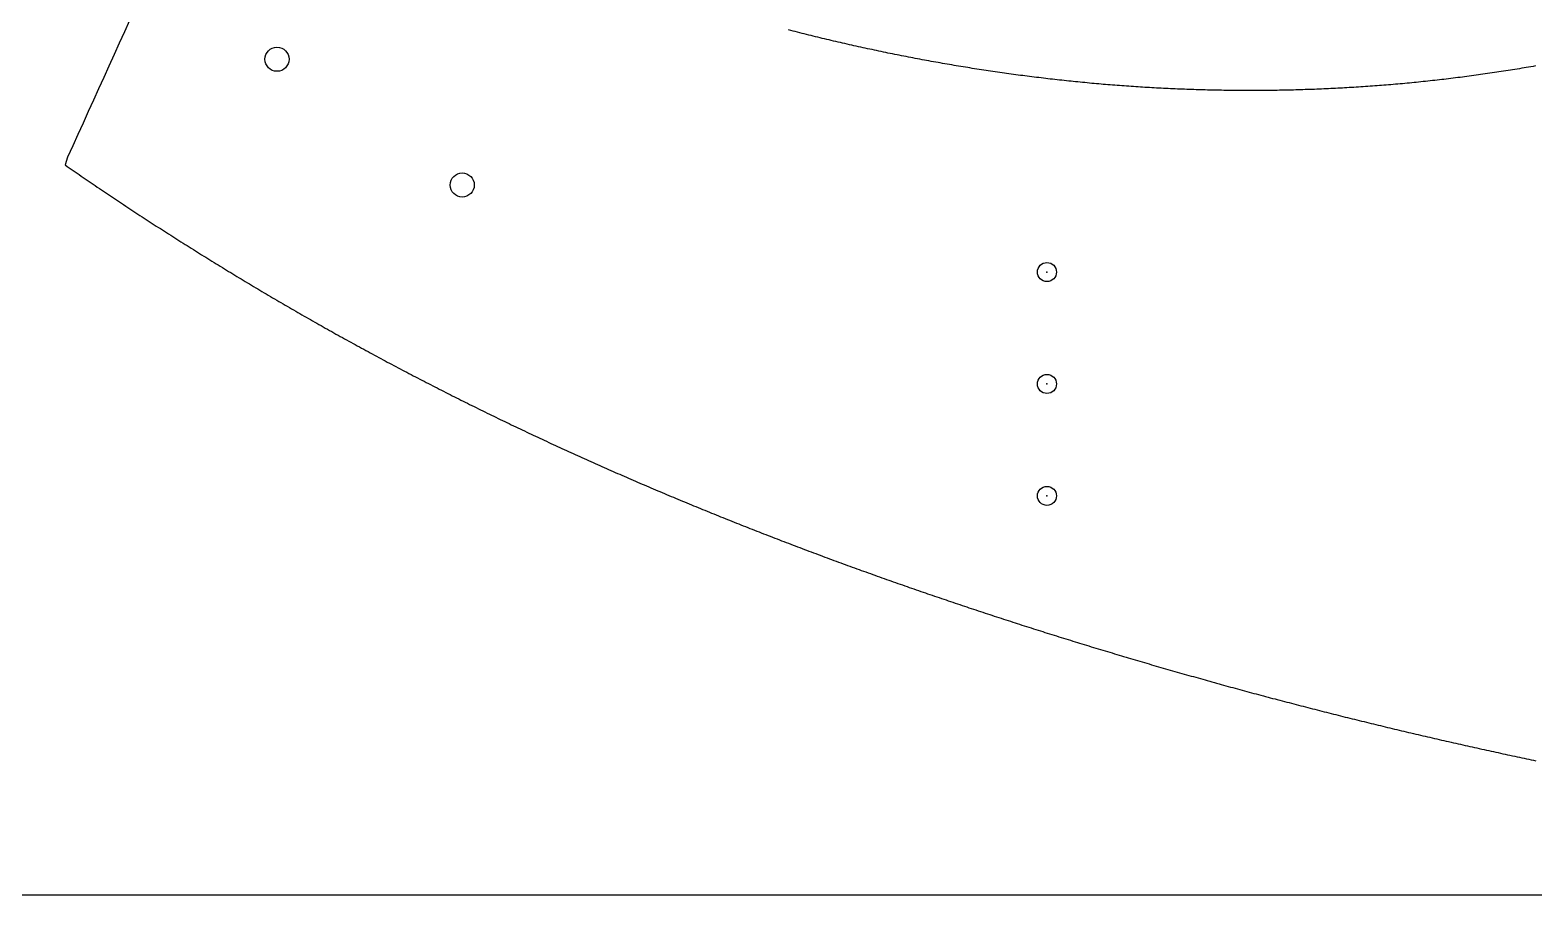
# Model space of a CAD drawing. Extents: x 65 to 369, y 520 to 566.
# Drawn here: x 204.83 to 245.13, y 519.79 to 542.97 of the extents above; entities that cross this region are included whole.
import ezdxf

# ---------------------------------------------------------------- set-up
doc = ezdxf.new("R2010")
doc.units = 0
doc.header["$PDMODE"] = 32
doc.header["$PDSIZE"] = 0.51
doc.layers.get('0').update_dxf_attribs({"linetype": 'CONTINUOUS'})
for name, color, linetype in [('CUT_SHEET', 1, 'CONTINUOUS'), ('DRILLING', 3, 'CONTINUOUS'), ('ENGRAVE', 4, 'CONTINUOUS')]:
    doc.layers.add(name, color=color, linetype=linetype)

# ---------------------------------------------------------------- blocks, each defined once
blk = doc.blocks.new('*U780')
at = {"layer": 'ENGRAVE'}
blk.add_point((0, 0), dxfattribs=at)
blk = doc.blocks.new('*U781')
at = {"layer": 'ENGRAVE', "color": 0, "linetype": 'BYBLOCK'}
for p in [(0, 0), (3, 0), (6, 0)]:
    blk.add_blockref('*U780', p, dxfattribs=at)

msp = doc.modelspace()

# ---------------------------------------------------------------- linework, layer by layer
for points in [[(207.495, 543.227, 0), (207.356, 542.921, 0), (207.218, 542.615, 0), (207.08, 542.309, 0), (206.942, 542.003, 0), (206.803, 541.698, 0), (206.665, 541.392, 0), (206.527, 541.086, 0), (206.389, 540.78, 0), (206.25, 540.475, 0), (206.112, 540.169, 0), (205.974, 539.863, 0), (205.836, 539.557, 0), (205.769, 539.351, 0), (205.822, 539.314, 0), (205.876, 539.277, 0), (205.93, 539.239, 0), (205.984, 539.202, 0), (206.038, 539.165, 0), (206.091, 539.128, 0), (206.145, 539.091, 0), (206.199, 539.054, 0), (206.253, 539.017, 0), (206.307, 538.98, 0), (206.361, 538.944, 0), (206.415, 538.907, 0), (206.469, 538.87, 0), (206.523, 538.833, 0), (206.577, 538.797, 0), (206.631, 538.76, 0), (206.686, 538.723, 0), (206.74, 538.687, 0), (206.794, 538.65, 0), (206.848, 538.614, 0), (206.902, 538.577, 0), (206.957, 538.541, 0), (207.011, 538.505, 0), (207.065, 538.468, 0), (207.12, 538.432, 0), (207.174, 538.396, 0), (207.228, 538.36, 0), (207.283, 538.323, 0), (207.337, 538.287, 0), (207.392, 538.251, 0), (207.446, 538.215, 0), (207.501, 538.179, 0), (207.555, 538.143, 0), (207.61, 538.107, 0), (207.665, 538.071, 0), (207.719, 538.036, 0), (207.774, 538, 0), (207.829, 537.964, 0), (207.883, 537.928, 0), (207.938, 537.893, 0), (207.993, 537.857, 0), (208.048, 537.821, 0), (208.102, 537.786, 0), (208.157, 537.75, 0), (208.212, 537.715, 0), (208.267, 537.679, 0), (208.322, 537.644, 0), (208.377, 537.609, 0), (208.432, 537.573, 0), (208.487, 537.538, 0), (208.542, 537.503, 0), (208.597, 537.468, 0), (208.652, 537.433, 0), (208.707, 537.397, 0), (208.762, 537.362, 0), (208.817, 537.327, 0), (208.873, 537.292, 0), (208.928, 537.257, 0), (208.983, 537.222, 0), (209.038, 537.188, 0), (209.094, 537.153, 0), (209.149, 537.118, 0), (209.204, 537.083, 0), (209.26, 537.049, 0), (209.315, 537.014, 0), (209.37, 536.979, 0), (209.426, 536.945, 0), (209.481, 536.91, 0), (209.537, 536.876, 0), (209.592, 536.841, 0), (209.648, 536.807, 0), (209.703, 536.773, 0), (209.759, 536.738, 0), (209.815, 536.704, 0), (209.87, 536.67, 0), (209.926, 536.636, 0), (209.982, 536.601, 0), (210.037, 536.567, 0), (210.093, 536.533, 0), (210.149, 536.499, 0), (210.205, 536.465, 0), (210.26, 536.431, 0), (210.316, 536.397, 0), (210.372, 536.363, 0), (210.428, 536.33, 0), (210.484, 536.296, 0), (210.54, 536.262, 0), (210.596, 536.228, 0), (210.652, 536.195, 0), (210.708, 536.161, 0), (210.764, 536.128, 0), (210.82, 536.094, 0), (210.876, 536.061, 0), (210.932, 536.027, 0), (210.988, 535.994, 0), (211.044, 535.96, 0), (211.101, 535.927, 0), (211.157, 535.894, 0), (211.213, 535.861, 0), (211.269, 535.828, 0), (211.326, 535.794, 0), (211.382, 535.761, 0), (211.438, 535.728, 0), (211.495, 535.695, 0), (211.551, 535.662, 0), (211.607, 535.629, 0), (211.664, 535.596, 0), (211.72, 535.564, 0), (211.777, 535.531, 0), (211.833, 535.498, 0), (211.89, 535.465, 0), (211.947, 535.433, 0), (212.003, 535.4, 0), (212.06, 535.367, 0), (212.116, 535.335, 0), (212.173, 535.302, 0), (212.23, 535.27, 0), (212.286, 535.238, 0), (212.343, 535.205, 0), (212.4, 535.173, 0), (212.457, 535.141, 0), (212.514, 535.108, 0), (212.57, 535.076, 0), (212.627, 535.044, 0), (212.684, 535.012, 0), (212.741, 534.98, 0), (212.798, 534.948, 0), (212.855, 534.916, 0), (212.912, 534.884, 0), (212.969, 534.852, 0), (213.026, 534.82, 0), (213.083, 534.788, 0), (213.14, 534.757, 0), (213.197, 534.725, 0), (213.254, 534.693, 0), (213.312, 534.662, 0), (213.369, 534.63, 0), (213.426, 534.599, 0), (213.483, 534.567, 0), (213.541, 534.536, 0), (213.598, 534.504, 0), (213.655, 534.473, 0), (213.712, 534.442, 0), (213.77, 534.41, 0), (213.827, 534.379, 0), (213.885, 534.348, 0), (213.942, 534.317, 0), (214, 534.286, 0), (214.057, 534.255, 0), (214.115, 534.224, 0), (214.172, 534.193, 0), (214.23, 534.162, 0), (214.287, 534.131, 0), (214.345, 534.1, 0), (214.402, 534.069, 0), (214.46, 534.038, 0), (214.518, 534.008, 0), (214.576, 533.977, 0), (214.633, 533.947, 0), (214.691, 533.916, 0), (214.749, 533.885, 0), (214.807, 533.855, 0), (214.864, 533.825, 0), (214.922, 533.794, 0), (214.98, 533.764, 0), (215.038, 533.734, 0), (215.096, 533.703, 0), (215.154, 533.673, 0), (215.212, 533.643, 0), (215.27, 533.613, 0), (215.328, 533.583, 0), (215.386, 533.553, 0), (215.444, 533.523, 0), (215.502, 533.493, 0), (215.56, 533.463, 0), (215.618, 533.433, 0), (215.676, 533.403, 0), (215.735, 533.374, 0), (215.793, 533.344, 0), (215.851, 533.314, 0), (215.909, 533.285, 0), (215.967, 533.255, 0), (216.026, 533.226, 0), (216.084, 533.196, 0), (216.142, 533.167, 0), (216.201, 533.137, 0), (216.259, 533.108, 0), (216.317, 533.079, 0), (216.376, 533.049, 0), (216.434, 533.02, 0), (216.493, 532.991, 0), (216.551, 532.962, 0), (216.609, 532.933, 0), (216.668, 532.904, 0), (216.726, 532.875, 0), (216.785, 532.846, 0), (216.844, 532.817, 0), (216.902, 532.788, 0), (216.961, 532.759, 0), (217.019, 532.731, 0), (217.078, 532.702, 0), (217.137, 532.673, 0), (217.195, 532.645, 0), (217.254, 532.616, 0), (217.313, 532.588, 0), (217.371, 532.559, 0), (217.43, 532.531, 0), (217.489, 532.502, 0), (217.548, 532.474, 0), (217.607, 532.446, 0), (217.665, 532.417, 0), (217.724, 532.389, 0), (217.783, 532.361, 0), (217.842, 532.333, 0), (217.901, 532.305, 0), (217.96, 532.277, 0), (218.019, 532.249, 0), (218.078, 532.221, 0), (218.137, 532.193, 0), (218.196, 532.165, 0), (218.255, 532.137, 0), (218.314, 532.109, 0), (218.373, 532.082, 0), (218.432, 532.054, 0), (218.491, 532.026, 0), (218.55, 531.999, 0), (218.609, 531.971, 0), (218.668, 531.944, 0), (218.728, 531.916, 0), (218.787, 531.889, 0), (218.846, 531.861, 0), (218.905, 531.834, 0), (218.964, 531.807, 0), (219.024, 531.779, 0), (219.083, 531.752, 0), (219.142, 531.725, 0), (219.202, 531.698, 0), (219.261, 531.671, 0), (219.32, 531.644, 0), (219.38, 531.616, 0), (219.439, 531.59, 0), (219.498, 531.563, 0), (219.558, 531.536, 0), (219.617, 531.509, 0), (219.677, 531.482, 0), (219.736, 531.455, 0), (219.796, 531.429, 0), (219.855, 531.402, 0), (219.915, 531.375, 0), (219.974, 531.349, 0), (220.034, 531.322, 0), (220.093, 531.296, 0), (220.153, 531.269, 0), (220.213, 531.243, 0), (220.272, 531.216, 0), (220.332, 531.19, 0), (220.392, 531.164, 0), (220.451, 531.137, 0), (220.511, 531.111, 0), (220.571, 531.085, 0), (220.63, 531.059, 0), (220.69, 531.033, 0), (220.75, 531.007, 0), (220.81, 530.981, 0), (220.869, 530.955, 0), (220.929, 530.929, 0), (220.989, 530.903, 0), (221.049, 530.877, 0), (221.109, 530.851, 0), (221.169, 530.825, 0), (221.228, 530.799, 0), (221.288, 530.774, 0), (221.348, 530.748, 0), (221.408, 530.722, 0), (221.468, 530.697, 0), (221.528, 530.671, 0), (221.588, 530.646, 0), (221.648, 530.62, 0), (221.708, 530.595, 0), (221.768, 530.57, 0), (221.828, 530.544, 0), (221.888, 530.519, 0), (221.948, 530.494, 0), (222.008, 530.468, 0), (222.069, 530.443, 0), (222.129, 530.418, 0), (222.189, 530.393, 0), (222.249, 530.368, 0), (222.309, 530.343, 0), (222.369, 530.318, 0), (222.429, 530.293, 0), (222.49, 530.268, 0), (222.55, 530.243, 0), (222.61, 530.218, 0), (222.67, 530.194, 0), (222.731, 530.169, 0), (222.791, 530.144, 0), (222.851, 530.119, 0), (222.911, 530.095, 0), (222.972, 530.07, 0), (223.032, 530.046, 0), (223.093, 530.021, 0), (223.153, 529.997, 0), (223.213, 529.972, 0), (223.274, 529.948, 0), (223.334, 529.923, 0), (223.394, 529.899, 0), (223.455, 529.875, 0), (223.515, 529.851, 0), (223.576, 529.826, 0), (223.636, 529.802, 0), (223.697, 529.778, 0), (223.757, 529.754, 0), (223.818, 529.73, 0), (223.878, 529.706, 0), (223.939, 529.682, 0), (223.999, 529.658, 0), (224.06, 529.634, 0), (224.121, 529.61, 0), (224.181, 529.586, 0), (224.242, 529.563, 0), (224.302, 529.539, 0), (224.363, 529.515, 0), (224.424, 529.491, 0), (224.484, 529.468, 0), (224.545, 529.444, 0), (224.606, 529.421, 0), (224.666, 529.397, 0), (224.727, 529.373, 0), (224.788, 529.35, 0), (224.849, 529.327, 0), (224.909, 529.303, 0), (224.97, 529.28, 0), (225.031, 529.257, 0), (225.092, 529.233, 0), (225.152, 529.21, 0), (225.213, 529.187, 0), (225.274, 529.164, 0), (225.335, 529.14, 0), (225.396, 529.117, 0), (225.457, 529.094, 0), (225.517, 529.071, 0), (225.578, 529.048, 0), (225.639, 529.025, 0), (225.7, 529.002, 0), (225.761, 528.98, 0), (225.822, 528.957, 0), (225.883, 528.934, 0), (225.944, 528.911, 0), (226.005, 528.888, 0), (226.066, 528.866, 0), (226.127, 528.843, 0), (226.188, 528.82, 0), (226.249, 528.798, 0), (226.31, 528.775, 0), (226.371, 528.753, 0), (226.432, 528.73, 0), (226.493, 528.708, 0), (226.554, 528.685, 0), (226.615, 528.663, 0), (226.676, 528.641, 0), (226.737, 528.618, 0), (226.798, 528.596, 0), (226.86, 528.574, 0), (226.921, 528.551, 0), (226.982, 528.529, 0), (227.043, 528.507, 0), (227.104, 528.485, 0), (227.165, 528.463, 0), (227.227, 528.441, 0), (227.288, 528.419, 0), (227.349, 528.397, 0), (227.41, 528.375, 0), (227.471, 528.353, 0), (227.533, 528.331, 0), (227.594, 528.309, 0), (227.655, 528.288, 0), (227.716, 528.266, 0), (227.778, 528.244, 0), (227.839, 528.222, 0), (227.9, 528.201, 0), (227.962, 528.179, 0), (228.023, 528.158, 0), (228.084, 528.136, 0), (228.146, 528.114, 0), (228.207, 528.093, 0), (228.268, 528.071, 0), (228.33, 528.05, 0), (228.391, 528.029, 0), (228.452, 528.007, 0), (228.514, 527.986, 0), (228.575, 527.965, 0), (228.637, 527.943, 0), (228.698, 527.922, 0), (228.759, 527.901, 0), (228.821, 527.88, 0), (228.882, 527.859, 0), (228.944, 527.838, 0), (229.005, 527.817, 0), (229.067, 527.796, 0), (229.128, 527.775, 0), (229.19, 527.754, 0), (229.251, 527.733, 0), (229.313, 527.712, 0), (229.374, 527.691, 0), (229.436, 527.67, 0), (229.497, 527.649, 0), (229.559, 527.628, 0), (229.62, 527.608, 0), (229.682, 527.587, 0), (229.744, 527.566, 0), (229.805, 527.546, 0), (229.867, 527.525, 0), (229.928, 527.505, 0), (229.99, 527.484, 0), (230.052, 527.463, 0), (230.113, 527.443, 0), (230.175, 527.423, 0), (230.236, 527.402, 0), (230.298, 527.382, 0), (230.36, 527.361, 0), (230.421, 527.341, 0), (230.483, 527.321, 0), (230.545, 527.3, 0), (230.606, 527.28, 0), (230.668, 527.26, 0), (230.73, 527.24, 0), (230.791, 527.22, 0), (230.853, 527.2, 0), (230.915, 527.18, 0), (230.977, 527.16, 0), (231.038, 527.14, 0), (231.1, 527.12, 0), (231.162, 527.1, 0), (231.224, 527.08, 0), (231.285, 527.06, 0), (231.347, 527.04, 0), (231.409, 527.02, 0), (231.471, 527, 0), (231.533, 526.98, 0), (231.594, 526.961, 0), (231.656, 526.941, 0), (231.718, 526.921, 0), (231.78, 526.902, 0), (231.842, 526.882, 0), (231.904, 526.862, 0), (231.965, 526.843, 0), (232.027, 526.823, 0), (232.089, 526.804, 0), (232.151, 526.784, 0), (232.213, 526.765, 0), (232.275, 526.746, 0), (232.337, 526.726, 0), (232.399, 526.707, 0), (232.461, 526.687, 0), (232.522, 526.668, 0), (232.584, 526.649, 0), (232.646, 526.63, 0), (232.708, 526.61, 0), (232.77, 526.591, 0), (232.832, 526.572, 0), (232.894, 526.553, 0), (232.956, 526.534, 0), (233.018, 526.515, 0), (233.08, 526.496, 0), (233.142, 526.477, 0), (233.204, 526.458, 0), (233.266, 526.439, 0), (233.328, 526.42, 0), (233.39, 526.401, 0), (233.452, 526.382, 0), (233.514, 526.364, 0), (233.576, 526.345, 0), (233.639, 526.326, 0), (233.701, 526.307, 0), (233.763, 526.289, 0), (233.825, 526.27, 0), (233.887, 526.251, 0), (233.949, 526.233, 0), (234.011, 526.214, 0), (234.073, 526.196, 0), (234.135, 526.177, 0), (234.198, 526.159, 0), (234.26, 526.14, 0), (234.322, 526.122, 0), (234.384, 526.103, 0), (234.446, 526.085, 0), (234.508, 526.067, 0), (234.571, 526.048, 0), (234.633, 526.03, 0), (234.695, 526.012, 0), (234.757, 525.994, 0), (234.819, 525.975, 0), (234.882, 525.957, 0), (234.944, 525.939, 0), (235.006, 525.921, 0), (235.068, 525.903, 0), (235.131, 525.885, 0), (235.193, 525.867, 0), (235.255, 525.849, 0), (235.317, 525.831, 0), (235.38, 525.813, 0), (235.442, 525.795, 0), (235.504, 525.777, 0), (235.567, 525.76, 0), (235.629, 525.742, 0), (235.691, 525.724, 0), (235.754, 525.706, 0), (235.816, 525.689, 0), (235.878, 525.671, 0), (235.941, 525.653, 0), (236.003, 525.636, 0), (236.065, 525.618, 0), (236.128, 525.6, 0), (236.19, 525.583, 0), (236.253, 525.565, 0), (236.315, 525.548, 0), (236.377, 525.531, 0), (236.44, 525.513, 0), (236.502, 525.496, 0), (236.565, 525.478, 0), (236.627, 525.461, 0), (236.69, 525.444, 0), (236.752, 525.427, 0), (236.814, 525.409, 0), (236.877, 525.392, 0), (236.939, 525.375, 0), (237.002, 525.358, 0), (237.064, 525.341, 0), (237.127, 525.324, 0), (237.189, 525.307, 0), (237.252, 525.29, 0), (237.314, 525.273, 0), (237.377, 525.256, 0), (237.44, 525.239, 0), (237.502, 525.222, 0), (237.565, 525.205, 0), (237.627, 525.188, 0), (237.69, 525.171, 0), (237.752, 525.154, 0), (237.815, 525.138, 0), (237.878, 525.121, 0), (237.94, 525.104, 0), (238.003, 525.088, 0), (238.065, 525.071, 0), (238.128, 525.054, 0), (238.191, 525.038, 0), (238.253, 525.021, 0), (238.316, 525.005, 0), (238.379, 524.988, 0), (238.441, 524.972, 0), (238.504, 524.955, 0), (238.567, 524.939, 0), (238.629, 524.923, 0), (238.692, 524.906, 0), (238.755, 524.89, 0), (238.817, 524.874, 0), (238.88, 524.857, 0), (238.943, 524.841, 0), (239.005, 524.825, 0), (239.068, 524.809, 0), (239.131, 524.793, 0), (239.194, 524.777, 0), (239.256, 524.761, 0), (239.319, 524.745, 0), (239.382, 524.729, 0), (239.445, 524.713, 0), (239.507, 524.697, 0), (239.57, 524.681, 0), (239.633, 524.665, 0), (239.696, 524.649, 0), (239.759, 524.633, 0), (239.821, 524.617, 0), (239.884, 524.602, 0), (239.947, 524.586, 0), (240.01, 524.57, 0), (240.073, 524.554, 0), (240.136, 524.539, 0), (240.199, 524.523, 0), (240.261, 524.507, 0), (240.324, 524.492, 0), (240.387, 524.476, 0), (240.45, 524.461, 0), (240.513, 524.445, 0), (240.576, 524.43, 0), (240.639, 524.415, 0), (240.702, 524.399, 0), (240.765, 524.384, 0), (240.827, 524.368, 0), (240.89, 524.353, 0), (240.953, 524.338, 0), (241.016, 524.323, 0), (241.079, 524.307, 0), (241.142, 524.292, 0), (241.205, 524.277, 0), (241.268, 524.262, 0), (241.331, 524.247, 0), (241.394, 524.232, 0), (241.457, 524.217, 0), (241.52, 524.202, 0), (241.583, 524.187, 0), (241.646, 524.172, 0), (241.709, 524.157, 0), (241.772, 524.142, 0), (241.835, 524.127, 0), (241.898, 524.113, 0), (241.961, 524.098, 0), (242.024, 524.083, 0), (242.087, 524.068, 0), (242.15, 524.054, 0), (242.213, 524.039, 0), (242.276, 524.024, 0), (242.34, 524.01, 0), (242.403, 523.995, 0), (242.466, 523.98, 0), (242.529, 523.966, 0), (242.592, 523.951, 0), (242.655, 523.937, 0), (242.718, 523.923, 0), (242.781, 523.908, 0), (242.844, 523.894, 0), (242.908, 523.879, 0), (242.971, 523.865, 0), (243.034, 523.851, 0), (243.097, 523.837, 0), (243.16, 523.822, 0), (243.223, 523.808, 0), (243.286, 523.794, 0), (243.35, 523.78, 0), (243.413, 523.766, 0), (243.476, 523.752, 0), (243.539, 523.738, 0), (243.602, 523.724, 0), (243.666, 523.71, 0), (243.729, 523.696, 0), (243.792, 523.682, 0), (243.855, 523.668, 0), (243.918, 523.654, 0), (243.982, 523.64, 0), (244.045, 523.626, 0), (244.108, 523.613, 0), (244.171, 523.599, 0), (244.235, 523.585, 0), (244.298, 523.571, 0), (244.361, 523.558, 0), (244.425, 523.544, 0), (244.488, 523.531, 0), (244.551, 523.517, 0), (244.614, 523.503, 0), (244.678, 523.49, 0), (244.741, 523.476, 0), (244.804, 523.463, 0), (244.868, 523.45, 0), (244.931, 523.436, 0), (244.994, 523.423, 0), (245.058, 523.409, 0), (245.121, 523.396, 0), (245.184, 523.383, 0)], [(245.169, 542.005, 0), (245.108, 541.994, 0), (245.047, 541.983, 0), (244.986, 541.973, 0), (244.925, 541.962, 0), (244.864, 541.952, 0), (244.803, 541.942, 0), (244.742, 541.932, 0), (244.681, 541.922, 0), (244.62, 541.912, 0), (244.559, 541.902, 0), (244.498, 541.892, 0), (244.437, 541.882, 0), (244.376, 541.873, 0), (244.315, 541.863, 0), (244.254, 541.854, 0), (244.192, 541.844, 0), (244.131, 541.835, 0), (244.07, 541.826, 0), (244.009, 541.817, 0), (243.947, 541.808, 0), (243.886, 541.799, 0), (243.825, 541.79, 0), (243.763, 541.781, 0), (243.702, 541.772, 0), (243.641, 541.764, 0), (243.579, 541.755, 0), (243.518, 541.747, 0), (243.457, 541.739, 0), (243.395, 541.73, 0), (243.334, 541.722, 0), (243.272, 541.714, 0), (243.211, 541.706, 0), (243.149, 541.698, 0), (243.088, 541.691, 0), (243.026, 541.683, 0), (242.965, 541.675, 0), (242.903, 541.668, 0), (242.841, 541.66, 0), (242.78, 541.653, 0), (242.718, 541.646, 0), (242.657, 541.639, 0), (242.595, 541.631, 0), (242.533, 541.624, 0), (242.472, 541.618, 0), (242.41, 541.611, 0), (242.348, 541.604, 0), (242.286, 541.597, 0), (242.225, 541.591, 0), (242.163, 541.584, 0), (242.101, 541.578, 0), (242.039, 541.572, 0), (241.978, 541.565, 0), (241.916, 541.559, 0), (241.854, 541.553, 0), (241.792, 541.547, 0), (241.73, 541.541, 0), (241.669, 541.536, 0), (241.607, 541.53, 0), (241.545, 541.524, 0), (241.483, 541.519, 0), (241.421, 541.514, 0), (241.359, 541.508, 0), (241.297, 541.503, 0), (241.235, 541.498, 0), (241.173, 541.493, 0), (241.111, 541.488, 0), (241.049, 541.483, 0), (240.987, 541.478, 0), (240.925, 541.473, 0), (240.863, 541.469, 0), (240.801, 541.464, 0), (240.739, 541.46, 0), (240.677, 541.455, 0), (240.615, 541.451, 0), (240.553, 541.447, 0), (240.491, 541.443, 0), (240.429, 541.439, 0), (240.367, 541.435, 0), (240.305, 541.431, 0), (240.243, 541.427, 0), (240.181, 541.423, 0), (240.119, 541.42, 0), (240.057, 541.416, 0), (239.995, 541.413, 0), (239.932, 541.409, 0), (239.87, 541.406, 0), (239.808, 541.403, 0), (239.746, 541.4, 0), (239.684, 541.397, 0), (239.622, 541.394, 0), (239.56, 541.391, 0), (239.497, 541.388, 0), (239.435, 541.386, 0), (239.373, 541.383, 0), (239.311, 541.381, 0), (239.249, 541.378, 0), (239.187, 541.376, 0), (239.124, 541.374, 0), (239.062, 541.372, 0), (239, 541.37, 0), (238.938, 541.368, 0), (238.875, 541.366, 0), (238.813, 541.364, 0), (238.751, 541.362, 0), (238.689, 541.36, 0), (238.627, 541.359, 0), (238.564, 541.357, 0), (238.502, 541.356, 0), (238.44, 541.355, 0), (238.378, 541.354, 0), (238.315, 541.352, 0), (238.253, 541.351, 0), (238.191, 541.35, 0), (238.129, 541.35, 0), (238.066, 541.349, 0), (238.004, 541.348, 0), (237.942, 541.347, 0), (237.88, 541.347, 0), (237.817, 541.346, 0), (237.755, 541.346, 0), (237.693, 541.346, 0), (237.63, 541.346, 0), (237.568, 541.346, 0), (237.506, 541.346, 0), (237.444, 541.346, 0), (237.381, 541.346, 0), (237.319, 541.346, 0), (237.257, 541.346, 0), (237.195, 541.347, 0), (237.132, 541.347, 0), (237.07, 541.348, 0), (237.008, 541.348, 0), (236.945, 541.349, 0), (236.883, 541.35, 0), (236.821, 541.351, 0), (236.759, 541.352, 0), (236.696, 541.353, 0), (236.634, 541.354, 0), (236.572, 541.355, 0), (236.51, 541.357, 0), (236.447, 541.358, 0), (236.385, 541.359, 0), (236.323, 541.361, 0), (236.261, 541.363, 0), (236.198, 541.364, 0), (236.136, 541.366, 0), (236.074, 541.368, 0), (236.012, 541.37, 0), (235.95, 541.372, 0), (235.887, 541.374, 0), (235.825, 541.377, 0), (235.763, 541.379, 0), (235.701, 541.381, 0), (235.638, 541.384, 0), (235.576, 541.386, 0), (235.514, 541.389, 0), (235.452, 541.392, 0), (235.39, 541.394, 0), (235.328, 541.397, 0), (235.265, 541.4, 0), (235.203, 541.403, 0), (235.141, 541.407, 0), (235.079, 541.41, 0), (235.017, 541.413, 0), (234.955, 541.417, 0), (234.893, 541.42, 0), (234.83, 541.424, 0), (234.768, 541.427, 0), (234.706, 541.431, 0), (234.644, 541.435, 0), (234.582, 541.439, 0), (234.52, 541.443, 0), (234.458, 541.447, 0), (234.396, 541.451, 0), (234.334, 541.455, 0), (234.272, 541.459, 0), (234.21, 541.464, 0), (234.148, 541.468, 0), (234.086, 541.473, 0), (234.024, 541.477, 0), (233.962, 541.482, 0), (233.9, 541.487, 0), (233.838, 541.492, 0), (233.776, 541.497, 0), (233.714, 541.502, 0), (233.652, 541.507, 0), (233.59, 541.512, 0), (233.528, 541.517, 0), (233.466, 541.523, 0), (233.405, 541.528, 0), (233.343, 541.534, 0), (233.281, 541.539, 0), (233.219, 541.545, 0), (233.157, 541.551, 0), (233.095, 541.557, 0), (233.034, 541.563, 0), (232.972, 541.569, 0), (232.91, 541.575, 0), (232.848, 541.581, 0), (232.786, 541.587, 0), (232.725, 541.594, 0), (232.663, 541.6, 0), (232.601, 541.607, 0), (232.539, 541.613, 0), (232.478, 541.62, 0), (232.416, 541.627, 0), (232.354, 541.633, 0), (232.292, 541.64, 0), (232.231, 541.647, 0), (232.169, 541.654, 0), (232.107, 541.661, 0), (232.046, 541.669, 0), (231.984, 541.676, 0), (231.923, 541.683, 0), (231.861, 541.691, 0), (231.799, 541.698, 0), (231.738, 541.706, 0), (231.676, 541.714, 0), (231.615, 541.721, 0), (231.553, 541.729, 0), (231.491, 541.737, 0), (231.43, 541.745, 0), (231.368, 541.753, 0), (231.307, 541.761, 0), (231.245, 541.77, 0), (231.184, 541.778, 0), (231.122, 541.786, 0), (231.061, 541.795, 0), (230.999, 541.803, 0), (230.938, 541.812, 0), (230.876, 541.821, 0), (230.815, 541.829, 0), (230.754, 541.838, 0), (230.692, 541.847, 0), (230.631, 541.856, 0), (230.569, 541.865, 0), (230.508, 541.874, 0), (230.447, 541.884, 0), (230.385, 541.893, 0), (230.324, 541.902, 0), (230.263, 541.912, 0), (230.201, 541.921, 0), (230.14, 541.931, 0), (230.079, 541.941, 0), (230.017, 541.951, 0), (229.956, 541.96, 0), (229.895, 541.97, 0), (229.834, 541.98, 0), (229.772, 541.99, 0), (229.711, 542.001, 0), (229.65, 542.011, 0), (229.589, 542.021, 0), (229.527, 542.032, 0), (229.466, 542.042, 0), (229.405, 542.052, 0), (229.344, 542.063, 0), (229.283, 542.074, 0), (229.222, 542.085, 0), (229.161, 542.095, 0), (229.099, 542.106, 0), (229.038, 542.117, 0), (228.977, 542.128, 0), (228.916, 542.139, 0), (228.855, 542.151, 0), (228.794, 542.162, 0), (228.733, 542.173, 0), (228.672, 542.185, 0), (228.611, 542.196, 0), (228.55, 542.208, 0), (228.489, 542.219, 0), (228.428, 542.231, 0), (228.367, 542.243, 0), (228.306, 542.255, 0), (228.245, 542.267, 0), (228.184, 542.279, 0), (228.123, 542.291, 0), (228.062, 542.303, 0), (228.001, 542.315, 0), (227.941, 542.328, 0), (227.88, 542.34, 0), (227.819, 542.352, 0), (227.758, 542.365, 0), (227.697, 542.378, 0), (227.636, 542.39, 0), (227.576, 542.403, 0), (227.515, 542.416, 0), (227.454, 542.429, 0), (227.393, 542.442, 0), (227.332, 542.455, 0), (227.272, 542.468, 0), (227.211, 542.481, 0), (227.15, 542.494, 0), (227.09, 542.508, 0), (227.029, 542.521, 0), (226.968, 542.534, 0), (226.907, 542.548, 0), (226.847, 542.562, 0), (226.786, 542.575, 0), (226.726, 542.589, 0), (226.665, 542.603, 0), (226.604, 542.617, 0), (226.544, 542.631, 0), (226.483, 542.645, 0), (226.423, 542.659, 0), (226.362, 542.673, 0), (226.301, 542.687, 0), (226.241, 542.702, 0), (226.18, 542.716, 0), (226.12, 542.73, 0), (226.059, 542.745, 0), (225.999, 542.76, 0), (225.938, 542.774, 0), (225.878, 542.789, 0), (225.818, 542.804, 0), (225.757, 542.819, 0), (225.697, 542.834, 0), (225.636, 542.849, 0), (225.576, 542.864, 0), (225.516, 542.879, 0), (225.455, 542.894, 0), (225.395, 542.909, 0), (225.335, 542.925, 0), (225.274, 542.94, 0), (225.214, 542.956, 0), (225.154, 542.971, 0)]]:
    msp.add_polyline3d(points)
at = {"layer": 'CUT_SHEET'}
msp.add_lwpolyline([(171.3097, 565.7852), (171.3097, 519.7852), (265.3097, 519.7852), (265.3097, 565.7852)], close=True, dxfattribs=at)
at = {"layer": 'DRILLING'}
for centre in [(211.446, 542.1842), (216.4099, 538.8137)]:
    msp.add_circle(centre, 0.3225, dxfattribs=at)

# ---------------------------------------------------------------- block references
at = {"layer": 'ENGRAVE', "rotation": 90}
msp.add_blockref('*U781', (232.0797, 530.481), dxfattribs=at)

doc.saveas('drawing.dxf')
